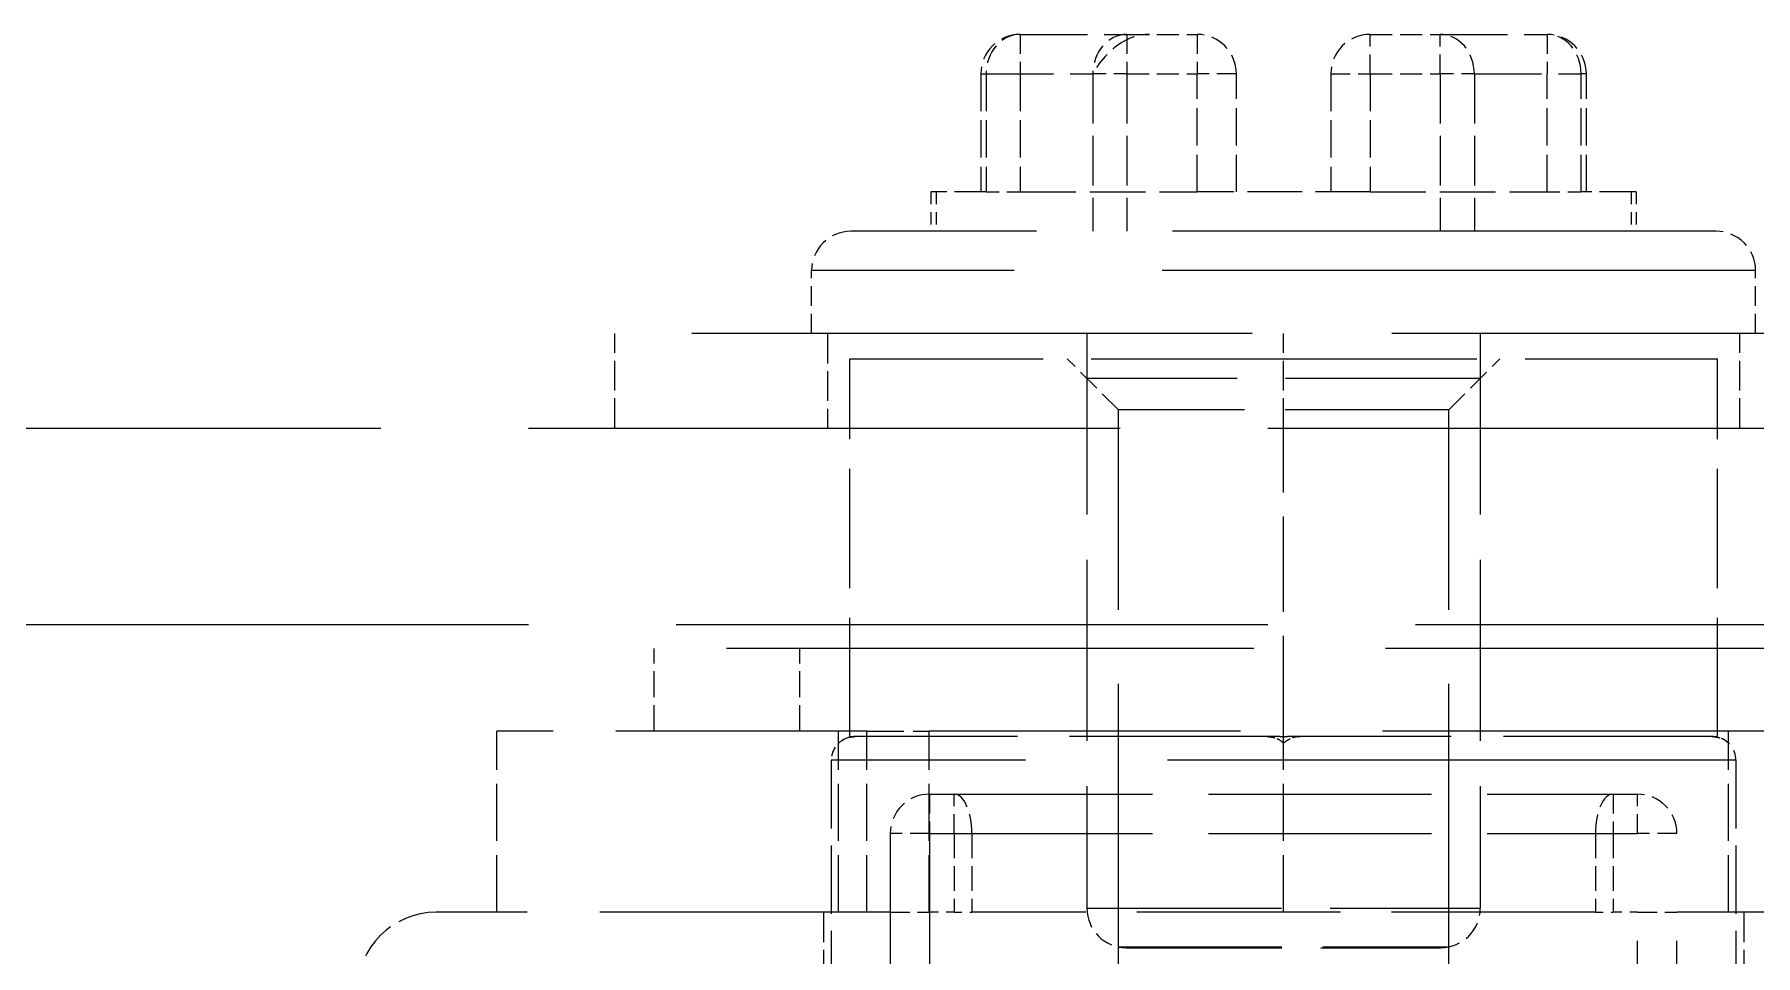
# Model space of a CAD drawing. Header units: millimetres. Extents: x 0 to 2523, y 0 to 1782.
# Drawn here: x 854.15 to 876.03, y 1434.28 to 1445.98 of the extents above; entities that cross this region are included whole.
import ezdxf

# ---------------------------------------------------------------- set-up
doc = ezdxf.new("R2010")
doc.units = ezdxf.units.MM
doc.header["$LTSCALE"] = 3
doc.linetypes.add('DASHED', pattern=[0.2067, 0.1654, -0.0413])
doc.layers.add('가려진 것(ISO)', color=2, linetype='DASHED', lineweight=18)
doc.layers.add('가려진 좁은 것(ISO)', color=2, linetype='DASHED', lineweight=18)

msp = doc.modelspace()

# ---------------------------------------------------------------- linework, layer by layer
at = {"layer": '가려진 것(ISO)', "ltscale": 1.722727}
for p, q in [((866.6779, 1445.9807), (868.0347, 1445.9807)), ((872.0184, 1445.9807), (873.3752, 1445.9807))]:
    msp.add_line(p, q, dxfattribs=at)
at = {"layer": '가려진 것(ISO)', "ltscale": 0.56614}
for p, q in [((868.0347, 1445.9807), (868.9266, 1445.9807)), ((871.1266, 1445.9807), (872.0184, 1445.9807))]:
    msp.add_line(p, q, dxfattribs=at)
at = {"layer": '가려진 것(ISO)', "ltscale": 0.952248}
for p, q in [((866.1779, 1445.4807), (866.1779, 1443.9807)), ((869.4266, 1443.9807), (869.4266, 1445.4807)), ((870.6266, 1445.4807), (870.6266, 1443.9807)), ((873.8752, 1443.9807), (873.8752, 1445.4807)), ((864.7274, 1437.1307), (865.5223, 1437.1307))]:
    msp.add_line(p, q, dxfattribs=at)
at = {"layer": '가려진 것(ISO)', "ltscale": 0.166116}
for p, q in [((865.6098, 1443.9807), (865.5429, 1443.9807)), ((874.5103, 1443.9807), (874.4433, 1443.9807))]:
    msp.add_line(p, q, dxfattribs=at)
at = {"layer": '가려진 것(ISO)', "ltscale": 0.317349}
for p, q in [((865.5429, 1443.9807), (865.5429, 1443.4807)), ((874.5103, 1443.9807), (874.5103, 1443.4807))]:
    msp.add_line(p, q, dxfattribs=at)
at = {"layer": '가려진 것(ISO)', "ltscale": 0.80633}
for p, q in [((866.2449, 1443.9807), (865.6098, 1443.9807)), ((874.4433, 1443.9807), (873.8082, 1443.9807))]:
    msp.add_line(p, q, dxfattribs=at)
at = {"layer": '가려진 것(ISO)', "ltscale": 0.332332}
for p, q in [((866.2449, 1443.9807), (866.6779, 1443.9807)), ((873.3752, 1443.9807), (873.8082, 1443.9807))]:
    msp.add_line(p, q, dxfattribs=at)
at = {"layer": '가려진 것(ISO)', "ltscale": 1.427554}
for p, q in [((866.6779, 1443.9807), (868.9266, 1443.9807)), ((871.1266, 1443.9807), (873.3752, 1443.9807))]:
    msp.add_line(p, q, dxfattribs=at)
at = {"layer": '가려진 것(ISO)', "ltscale": 1.396677}
msp.add_line((871.1266, 1443.9807), (868.9266, 1443.9807), dxfattribs=at)
at = {"layer": '가려진 것(ISO)', "ltscale": 13.932237}
msp.add_line((875.5266, 1443.4807), (864.5266, 1443.4807), dxfattribs=at)
at = {"layer": '가려진 것(ISO)', "ltscale": 0.507819}
for p, q in [((864.0266, 1442.1807), (864.0266, 1442.9807)), ((876.0266, 1442.1807), (876.0266, 1442.9807))]:
    msp.add_line(p, q, dxfattribs=at)
at = {"layer": '가려진 것(ISO)', "ltscale": 14.354425}
msp.add_line((878.5266, 1442.1807), (861.5266, 1442.1807), dxfattribs=at)
at = {"layer": '가려진 것(ISO)', "ltscale": 0.761779}
for p, q in [((861.5266, 1440.9807), (861.5266, 1442.1807)), ((864.2283, 1442.1807), (864.2283, 1440.9807)), ((870.0266, 1440.9807), (870.0266, 1442.1807)), ((875.8248, 1440.9807), (875.8248, 1442.1807)), ((864.1766, 1434.8307), (864.1766, 1433.6307)), ((875.8766, 1434.8307), (875.8766, 1433.6307))]:
    msp.add_line(p, q, dxfattribs=at)
at = {"layer": '가려진 것(ISO)', "ltscale": 4.634662}
for p, q in [((867.5266, 1442.1807), (867.5266, 1434.8807)), ((872.5266, 1442.1807), (872.5266, 1434.8807))]:
    msp.add_line(p, q, dxfattribs=at)
at = {"layer": '가려진 것(ISO)', "ltscale": 4.952111}
for p, q in [((864.5111, 1441.8615), (870.0266, 1441.8615)), ((870.0266, 1441.8615), (875.542, 1441.8615))]:
    msp.add_line(p, q, dxfattribs=at)
at = {"layer": '가려진 것(ISO)', "ltscale": 3.052}
for p, q in [((864.5111, 1437.0543), (864.5111, 1441.8615)), ((875.542, 1437.0543), (875.542, 1441.8615))]:
    msp.add_line(p, q, dxfattribs=at)
at = {"layer": '가려진 것(ISO)', "ltscale": 0.583524}
for p, q in [((867.9266, 1441.2115), (867.2766, 1441.8615)), ((872.1266, 1441.2115), (872.7766, 1441.8615))]:
    msp.add_line(p, q, dxfattribs=at)
at = {"layer": '가려진 것(ISO)', "ltscale": 4.188547}
msp.add_line((872.1266, 1441.2115), (867.9266, 1441.2115), dxfattribs=at)
at = {"layer": '가려진 것(ISO)', "ltscale": 7.586941}
for p, q in [((867.9266, 1429.2615), (867.9266, 1441.2115)), ((872.1266, 1429.2615), (872.1266, 1441.2115))]:
    msp.add_line(p, q, dxfattribs=at)
at = {"layer": '가려진 것(ISO)', "ltscale": 15.158576}
for p, q in [((851.0266, 1440.9807), (879.2261, 1440.9807)), ((879.2261, 1438.4807), (851.0266, 1438.4807))]:
    msp.add_line(p, q, dxfattribs=at)
at = {"layer": '가려진 것(ISO)', "ltscale": 2.444261}
msp.add_line((870.0266, 1437.1307), (870.0266, 1440.9807), dxfattribs=at)
at = {"layer": '가려진 것(ISO)', "ltscale": 13.510047}
msp.add_line((878.0266, 1438.1807), (862.0266, 1438.1807), dxfattribs=at)
at = {"layer": '가려진 것(ISO)', "ltscale": 0.666544}
for p, q in [((862.0266, 1437.1307), (862.0266, 1438.1807)), ((863.8766, 1437.1307), (863.8766, 1438.1807))]:
    msp.add_line(p, q, dxfattribs=at)
at = {"layer": '가려진 것(ISO)', "ltscale": 6.426924}
msp.add_line((864.7274, 1437.1307), (860.0266, 1437.1307), dxfattribs=at)
at = {"layer": '가려진 것(ISO)', "ltscale": 1.460167}
for p, q in [((860.0266, 1434.8307), (860.0266, 1437.1307)), ((864.3697, 1434.8307), (864.3697, 1437.1307)), ((864.7274, 1434.8307), (864.7274, 1437.1307)), ((865.5223, 1434.8307), (865.5223, 1437.1307)), ((870.0266, 1434.8307), (870.0266, 1437.1307)), ((875.6834, 1434.8307), (875.6834, 1437.1307))]:
    msp.add_line(p, q, dxfattribs=at)
at = {"layer": '가려진 것(ISO)', "ltscale": 14.593666}
msp.add_line((878.5266, 1437.1307), (865.5223, 1437.1307), dxfattribs=at)
at = {"layer": '가려진 것(ISO)', "ltscale": 5.351567}
msp.add_line((869.9607, 1437.0615), (864.577, 1437.0615), dxfattribs=at)
at = {"layer": '가려진 것(ISO)'}
msp.add_line((869.9607, 1437.0615), (869.9607, 1437.0615), dxfattribs=at)
at = {"layer": '가려진 것(ISO)', "ltscale": 5.35157}
msp.add_line((875.4762, 1437.0615), (870.0924, 1437.0615), dxfattribs=at)
at = {"layer": '가려진 것(ISO)', "ltscale": 1.745872}
for p, q in [((864.2766, 1436.7615), (864.2766, 1434.0115)), ((875.7766, 1436.7615), (875.7766, 1434.0115))]:
    msp.add_line(p, q, dxfattribs=at)
at = {"layer": '가려진 것(ISO)', "ltscale": 5.71399}
msp.add_line((865.5266, 1436.3307), (874.5266, 1436.3307), dxfattribs=at)
at = {"layer": '가려진 것(ISO)', "ltscale": 11.006289}
for p, q in [((865.0266, 1435.8307), (865.0266, 1422.1807)), ((875.0266, 1422.1807), (875.0266, 1435.8307))]:
    msp.add_line(p, q, dxfattribs=at)
at = {"layer": '가려진 것(ISO)', "ltscale": 7.442914}
for p, q in [((865.0266, 1434.8307), (859.2533, 1434.8307)), ((880.7999, 1434.8307), (875.0266, 1434.8307))]:
    msp.add_line(p, q, dxfattribs=at)
at = {"layer": '가려진 것(ISO)', "ltscale": 0.498548}
for p, q in [((865.0266, 1434.8307), (865.5266, 1434.8307)), ((874.5266, 1434.8307), (875.0266, 1434.8307))]:
    msp.add_line(p, q, dxfattribs=at)
at = {"layer": '가려진 것(ISO)', "ltscale": 0.197438}
for p, q in [((865.8377, 1434.8307), (865.5266, 1434.8307)), ((874.5266, 1434.8307), (874.2154, 1434.8307))]:
    msp.add_line(p, q, dxfattribs=at)
at = {"layer": '가려진 것(ISO)', "ltscale": 0.148683}
for p, q in [((865.8377, 1434.8307), (866.0636, 1434.8307)), ((873.9896, 1434.8307), (874.2154, 1434.8307))]:
    msp.add_line(p, q, dxfattribs=at)
at = {"layer": '가려진 것(ISO)', "ltscale": 5.221189}
msp.add_line((873.9896, 1434.8307), (866.0636, 1434.8307), dxfattribs=at)
at = {"layer": '가려진 것(ISO)', "ltscale": 3.989087}
msp.add_line((868.0266, 1434.3807), (872.0266, 1434.3807), dxfattribs=at)
at = {"layer": '가려진 것(ISO)', "ltscale": 0.498548}
for centre, start, end in [((866.6779, 1445.4807), 90, 180), ((868.9266, 1445.4807), 0, 90), ((871.1266, 1445.4807), 90, 180), ((873.3752, 1445.4807), 0, 90), ((864.5266, 1442.9807), 90, 180), ((875.5266, 1442.9807), 0, 90), ((865.5266, 1435.8307), 90, 180), ((874.5266, 1435.8307), 0, 90), ((868.0266, 1434.8807), 180, 270), ((872.0266, 1434.8807), 270, 0)]:
    msp.add_arc(centre, 0.5, start, end, dxfattribs=at)
at = {"layer": '가려진 것(ISO)', "ltscale": 0.257209}
for centre, start, end in [((864.5766, 1436.7615), 102.59803, 180), ((875.4766, 1436.7615), 0, 77.40197)]:
    msp.add_arc(centre, 0.3, start, end, dxfattribs=at)
at = {"layer": '가려진 것(ISO)', "ltscale": 0.997197}
msp.add_arc((859.2533, 1433.8307), 1, 90, 180, dxfattribs=at)
at = {"layer": '가려진 것(ISO)', "ltscale": 0.433106}
msp.add_ellipse((868.0347, 1445.4807), major_axis=(-0.433, -0.433), ratio=0.5772801, start_param=4.1887249, end_param=5.2360625, dxfattribs=at)
at = {"layer": '가려진 것(ISO)', "ltscale": 0.189734}
msp.add_ellipse((868.3234, 1445.4807), major_axis=(-0.5774, 0), ratio=0.8660254, start_param=4.712389, end_param=5.2359878, dxfattribs=at)
at = {"layer": '가려진 것(ISO)', "ltscale": 0.059244}
for points in [[(864.577, 1437.0615), (864.5562, 1437.0615), (864.5335, 1437.0593), (864.5111, 1437.0543)], [(870.0924, 1437.0615), (870.0717, 1437.0615), (870.049, 1437.0593), (870.0266, 1437.0543)], [(875.4762, 1437.0615), (875.4969, 1437.0615), (875.5196, 1437.0593), (875.542, 1437.0543)]]:
    msp.add_open_spline(points, degree=3, dxfattribs=at)
at = {"layer": '가려진 것(ISO)', "ltscale": 0.059252}
for points, knots in [([(864.5111, 1437.0543), (864.5335, 1437.0593), (864.5562, 1437.0615), (864.577, 1437.0615), (864.577, 1437.0615), (864.577, 1437.0615)], [-0.1732924933, -0.1732924933, -0.1732924933, -0.1732924933, -0.1644983658, -0.1644983658, -0.1644970959, -0.1644970959, -0.1644970959, -0.1644970959]), ([(875.542, 1437.0543), (875.5196, 1437.0593), (875.4969, 1437.0615), (875.4762, 1437.0615), (875.4762, 1437.0615), (875.4762, 1437.0615)], [-0.1732924933, -0.1732924933, -0.1732924933, -0.1732924933, -0.1644983658, -0.1644983658, -0.1644970961, -0.1644970961, -0.1644970961, -0.1644970961])]:
    msp.add_open_spline(points, degree=3, knots=knots, dxfattribs=at)
at = {"layer": '가려진 것(ISO)', "ltscale": 0.059254}
msp.add_open_spline([(870.0266, 1437.0543), (870.0042, 1437.0593), (869.9815, 1437.0615), (869.9607, 1437.0615), (869.9607, 1437.0615), (869.9607, 1437.0615)], degree=3, knots=[-0.1732924933, -0.1732924933, -0.1732924933, -0.1732924933, -0.1644983658, -0.1644983658, -0.1644968349, -0.1644968349, -0.1644968349, -0.1644968349], dxfattribs=at)
at = {"layer": '가려진 좁은 것(ISO)', "ltscale": 0.498548}
for p, q in [((866.6779, 1445.9807), (866.6779, 1445.4807)), ((868.0347, 1445.9807), (868.0347, 1445.4807)), ((868.9266, 1445.9807), (868.9266, 1445.4807)), ((871.1266, 1445.4807), (871.1266, 1445.9807)), ((872.0184, 1445.4807), (872.0184, 1445.9807)), ((873.3752, 1445.9807), (873.3752, 1445.4807)), ((869.4266, 1445.4807), (868.9266, 1445.4807)), ((870.6266, 1445.4807), (871.1266, 1445.4807)), ((865.5266, 1436.3307), (865.5266, 1435.8307)), ((865.8377, 1435.8307), (865.8377, 1436.3307)), ((874.2154, 1436.3307), (874.2154, 1435.8307)), ((874.5266, 1435.8307), (874.5266, 1436.3307)), ((865.5266, 1435.8307), (865.0266, 1435.8307)), ((875.0266, 1435.8307), (874.5266, 1435.8307))]:
    msp.add_line(p, q, dxfattribs=at)
at = {"layer": '가려진 좁은 것(ISO)', "ltscale": 0.166116}
for p, q in [((866.1779, 1445.4807), (866.2449, 1445.4807)), ((873.8752, 1445.4807), (873.8082, 1445.4807))]:
    msp.add_line(p, q, dxfattribs=at)
at = {"layer": '가려진 좁은 것(ISO)', "ltscale": 0.952248}
for p, q in [((866.2449, 1445.4807), (866.2449, 1443.9807)), ((866.6779, 1445.4807), (866.6779, 1443.9807)), ((868.9266, 1443.9807), (868.9266, 1445.4807)), ((871.1266, 1445.4807), (871.1266, 1443.9807)), ((873.3752, 1443.9807), (873.3752, 1445.4807)), ((873.8082, 1443.9807), (873.8082, 1445.4807))]:
    msp.add_line(p, q, dxfattribs=at)
at = {"layer": '가려진 좁은 것(ISO)', "ltscale": 1.722727}
for p, q in [((866.2449, 1445.4807), (867.6017, 1445.4807)), ((872.4514, 1445.4807), (873.8082, 1445.4807))]:
    msp.add_line(p, q, dxfattribs=at)
at = {"layer": '가려진 좁은 것(ISO)', "ltscale": 0.332332}
for p, q in [((868.0347, 1445.4807), (867.6017, 1445.4807)), ((872.4514, 1445.4807), (872.0184, 1445.4807))]:
    msp.add_line(p, q, dxfattribs=at)
at = {"layer": '가려진 좁은 것(ISO)', "ltscale": 1.269698}
for p, q in [((867.6017, 1445.4807), (867.6017, 1443.4807)), ((868.0347, 1445.4807), (868.0347, 1443.4807)), ((872.0184, 1445.4807), (872.0184, 1443.4807)), ((872.4514, 1445.4807), (872.4514, 1443.4807))]:
    msp.add_line(p, q, dxfattribs=at)
at = {"layer": '가려진 좁은 것(ISO)', "ltscale": 0.56614}
for p, q in [((868.0347, 1445.4807), (868.9266, 1445.4807)), ((871.1266, 1445.4807), (872.0184, 1445.4807))]:
    msp.add_line(p, q, dxfattribs=at)
at = {"layer": '가려진 좁은 것(ISO)', "ltscale": 0.317349}
for p, q in [((865.6098, 1443.9807), (865.6098, 1443.4807)), ((874.4433, 1443.9807), (874.4433, 1443.4807))]:
    msp.add_line(p, q, dxfattribs=at)
at = {"layer": '가려진 좁은 것(ISO)', "ltscale": 15.198803}
msp.add_line((876.0266, 1442.9807), (864.0266, 1442.9807), dxfattribs=at)
at = {"layer": '가려진 좁은 것(ISO)', "ltscale": 4.986384}
for p, q in [((872.5266, 1441.6115), (867.5266, 1441.6115)), ((867.5266, 1434.8807), (872.5266, 1434.8807))]:
    msp.add_line(p, q, dxfattribs=at)
at = {"layer": '가려진 좁은 것(ISO)', "ltscale": 14.56552}
msp.add_line((875.7766, 1436.7615), (864.2766, 1436.7615), dxfattribs=at)
at = {"layer": '가려진 좁은 것(ISO)', "ltscale": 11.006289}
for p, q in [((865.5266, 1435.8307), (865.5266, 1422.1807)), ((874.5266, 1422.1807), (874.5266, 1435.8307))]:
    msp.add_line(p, q, dxfattribs=at)
at = {"layer": '가려진 좁은 것(ISO)', "ltscale": 5.71399}
msp.add_line((865.5266, 1435.8307), (874.5266, 1435.8307), dxfattribs=at)
at = {"layer": '가려진 좁은 것(ISO)', "ltscale": 0.634799}
for p, q in [((865.8377, 1435.8307), (865.8377, 1434.8307)), ((866.0636, 1435.8307), (866.0636, 1434.8307)), ((873.9896, 1435.8307), (873.9896, 1434.8307)), ((874.2154, 1435.8307), (874.2154, 1434.8307))]:
    msp.add_line(p, q, dxfattribs=at)
at = {"layer": '가려진 좁은 것(ISO)', "ltscale": 4.188547}
msp.add_line((867.9266, 1434.3908), (872.1266, 1434.3908), dxfattribs=at)
at = {"layer": '가려진 좁은 것(ISO)', "ltscale": 0.498548}
for centre, ratio, start_param, end_param in [((866.6779, 1445.4807), 0.8660254, 0, 1.5707963), ((868.0347, 1445.4807), 0.8660254, 0, 1.5707963), ((872.0184, 1445.4807), 0.8660254, 4.712389, 6.2831853), ((873.3752, 1445.4807), 0.8660254, 4.712389, 6.2831853), ((865.8377, 1435.8307), 0.4517125, 4.712389, 6.2831853), ((874.2154, 1435.8307), 0.4517125, 0, 1.5707963)]:
    msp.add_ellipse(centre, major_axis=(0, 0.5), ratio=ratio, start_param=start_param, end_param=end_param, dxfattribs=at)
at = {"layer": '가려진 좁은 것(ISO)', "ltscale": 0.199205}
for points, knots in [([(864.5807, 1437.0615), (864.538, 1437.0615), (864.4874, 1437.051), (864.4215, 1437.0198), (864.3934, 1437.0013), (864.3697, 1436.9788)], [0.167641308, 0.167641308, 0.167641308, 0.167641308, 0.185737103, 0.185737103, 0.197121541, 0.197121541, 0.197121541, 0.197121541]), ([(870.0266, 1436.9788), (870.0029, 1437.0013), (869.9748, 1437.0198), (869.9089, 1437.051), (869.8583, 1437.0615), (869.8156, 1437.0615)], [0.025018637, 0.025018637, 0.025018637, 0.025018637, 0.036403075, 0.036403075, 0.054498869, 0.054498869, 0.054498869, 0.054498869]), ([(870.0266, 1436.9788), (870.0502, 1437.0013), (870.0783, 1437.0198), (870.1442, 1437.051), (870.1949, 1437.0615), (870.2375, 1437.0615)], [0.025018637, 0.025018637, 0.025018637, 0.025018637, 0.036403075, 0.036403075, 0.054498869, 0.054498869, 0.054498869, 0.054498869]), ([(870.2375, 1437.0615), (870.1949, 1437.0615), (870.1442, 1437.051), (870.0783, 1437.0198), (870.0502, 1437.0013), (870.0266, 1436.9788)], [0.167641308, 0.167641308, 0.167641308, 0.167641308, 0.185737103, 0.185737103, 0.197121541, 0.197121541, 0.197121541, 0.197121541]), ([(875.4725, 1437.0615), (875.5151, 1437.0615), (875.5658, 1437.051), (875.6316, 1437.0198), (875.6598, 1437.0013), (875.6834, 1436.9788)], [0.167641308, 0.167641308, 0.167641308, 0.167641308, 0.185737103, 0.185737103, 0.197121541, 0.197121541, 0.197121541, 0.197121541]), ([(875.6834, 1436.9788), (875.6598, 1437.0013), (875.6316, 1437.0198), (875.5658, 1437.051), (875.5151, 1437.0615), (875.4725, 1437.0615)], [0.025018637, 0.025018637, 0.025018637, 0.025018637, 0.036403075, 0.036403075, 0.054498869, 0.054498869, 0.054498869, 0.054498869])]:
    msp.add_open_spline(points, degree=3, knots=knots, dxfattribs=at)
at = {"layer": '가려진 좁은 것(ISO)', "ltscale": 0.199204}
for points, knots in [([(864.3697, 1436.9788), (864.3955, 1437.0034), (864.4285, 1437.0242), (864.4951, 1437.0527), (864.5416, 1437.0615), (864.5807, 1437.0615)], [0.025009917, 0.025009917, 0.025009917, 0.025009917, 0.037924219, 0.037924219, 0.05450854, 0.05450854, 0.05450854, 0.05450854]), ([(869.8156, 1437.0615), (869.8547, 1437.0615), (869.9012, 1437.0527), (869.9678, 1437.0242), (870.0008, 1437.0034), (870.0266, 1436.9788)], [0.167641308, 0.167641308, 0.167641308, 0.167641308, 0.184225629, 0.184225629, 0.197139932, 0.197139932, 0.197139932, 0.197139932])]:
    msp.add_open_spline(points, degree=3, knots=knots, dxfattribs=at)

doc.saveas('drawing.dxf')
